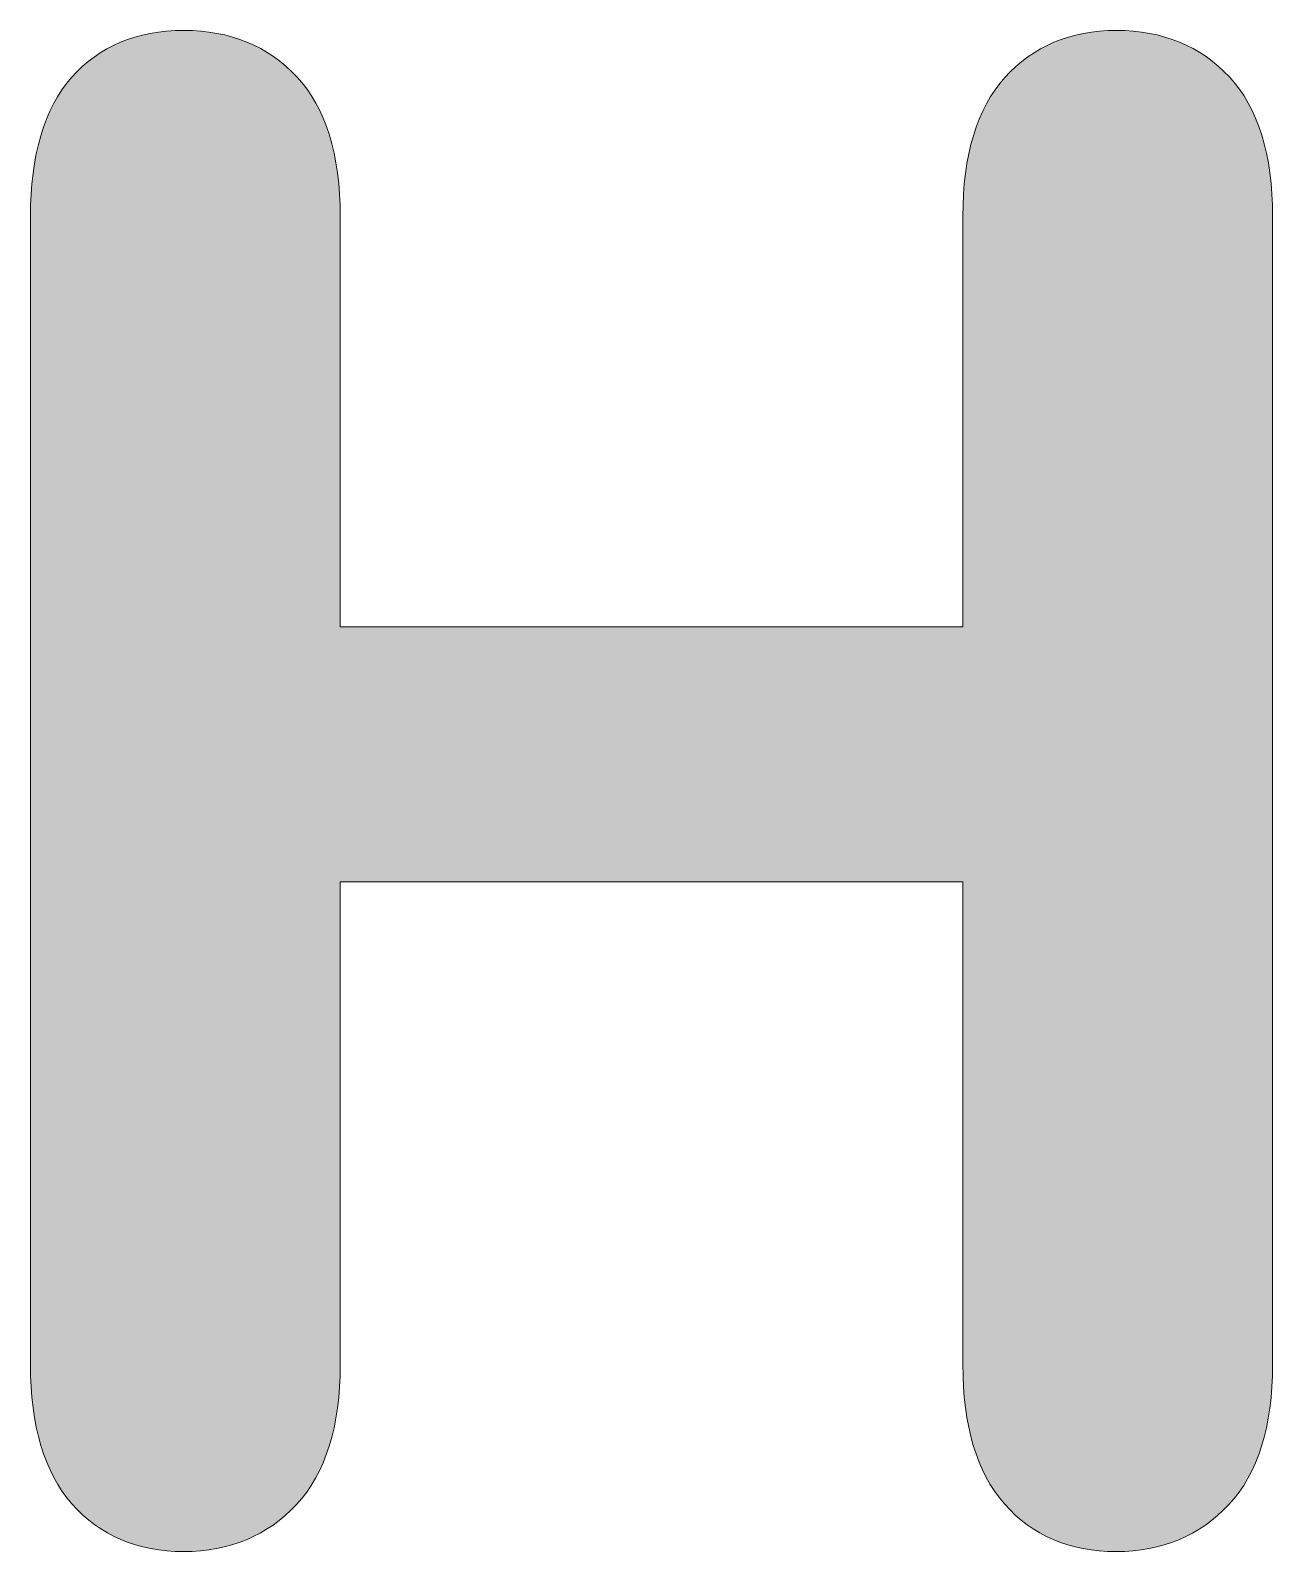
# Model space of a CAD drawing. Extents: x -728 to 2523, y -2539 to -44.
# Drawn here: x 2159.1 to 2500.9, y -1499.4 to -1080.6 of the extents above; entities that cross this region are included whole.
import ezdxf

# ---------------------------------------------------------------- set-up
doc = ezdxf.new("R2010")
doc.units = 0
doc.header["$MEASUREMENT"] = 0
doc.layers.add('Layer 1', color=7, linetype='Continuous', lineweight=0)

msp = doc.modelspace()

# ---------------------------------------------------------------- hatches: boundary and pattern name
at = {"layer": 'Layer 1', "true_color": 0x005978, "transparency": 33554687}
h = msp.add_hatch(color=146, dxfattribs=at)
h.dxf.hatch_style = 2
edge = h.paths.add_edge_path()
edge.add_spline(control_points=[(2489.04, -1093.44), (2481.12, -1084.94), (2470.64, -1080.63), (2457.9, -1080.63), (2445.33, -1080.63), (2435.02, -1084.99), (2427.27, -1093.6), (2419.58, -1102.15), (2415.69, -1115.02), (2415.69, -1131.87), (2415.69, -1131.87), (2415.69, -1244.77), (2415.69, -1244.77), (2415.69, -1244.77), (2244.33, -1244.77), (2244.33, -1244.77), (2244.33, -1244.77), (2244.33, -1131.87), (2244.33, -1131.87), (2244.33, -1114.83), (2240.31, -1101.9), (2232.43, -1093.44), (2224.5, -1084.94), (2214.02, -1080.63), (2201.29, -1080.63), (2188.33, -1080.63), (2177.94, -1085), (2170.38, -1093.62), (2162.88, -1102.16), (2159.06, -1115.03), (2159.06, -1131.87), (2159.06, -1131.87), (2159.06, -1447.85), (2159.06, -1447.85), (2159.06, -1464.69), (2162.92, -1477.61), (2170.5, -1486.24), (2178.17, -1494.95), (2188.52, -1499.37), (2201.29, -1499.37), (2213.85, -1499.37), (2224.27, -1495.01), (2232.29, -1486.42), (2240.27, -1477.87), (2244.33, -1464.89), (2244.33, -1447.85), (2244.33, -1447.85), (2244.33, -1314.98), (2244.33, -1314.98), (2244.33, -1314.98), (2415.69, -1314.98), (2415.69, -1314.98), (2415.69, -1314.98), (2415.69, -1447.85), (2415.69, -1447.85), (2415.69, -1464.69), (2419.54, -1477.61), (2427.12, -1486.24), (2434.77, -1494.95), (2445.14, -1499.37), (2457.9, -1499.37), (2470.46, -1499.37), (2480.89, -1495.01), (2488.91, -1486.42), (2496.89, -1477.87), (2500.94, -1464.89), (2500.94, -1447.85), (2500.94, -1447.85), (2500.94, -1131.87), (2500.94, -1131.87), (2500.94, -1114.83), (2496.94, -1101.9), (2489.04, -1093.44)], knot_values=[0, 0, 0, 0, 1, 1, 1, 2, 2, 2, 3, 3, 3, 4, 4, 4, 5, 5, 5, 6, 6, 6, 7, 7, 7, 8, 8, 8, 9, 9, 9, 10, 10, 10, 11, 11, 11, 12, 12, 12, 13, 13, 13, 14, 14, 14, 15, 15, 15, 16, 16, 16, 17, 17, 17, 18, 18, 18, 19, 19, 19, 20, 20, 20, 21, 21, 21, 22, 22, 22, 23, 23, 23, 24, 24, 24, 24], degree=3, periodic=0)

# ---------------------------------------------------------------- linework, layer by layer
at = {"layer": 'Layer 1'}
msp.add_open_spline([(2489.04, -1093.44), (2481.12, -1084.94), (2470.64, -1080.63), (2457.9, -1080.63), (2445.33, -1080.63), (2435.02, -1084.99), (2427.27, -1093.6), (2419.58, -1102.15), (2415.69, -1115.02), (2415.69, -1131.87), (2415.69, -1131.87), (2415.69, -1244.77), (2415.69, -1244.77), (2415.69, -1244.77), (2244.33, -1244.77), (2244.33, -1244.77), (2244.33, -1244.77), (2244.33, -1131.87), (2244.33, -1131.87), (2244.33, -1114.83), (2240.31, -1101.9), (2232.43, -1093.44), (2224.5, -1084.94), (2214.02, -1080.63), (2201.29, -1080.63), (2188.33, -1080.63), (2177.94, -1085), (2170.38, -1093.62), (2162.88, -1102.16), (2159.06, -1115.03), (2159.06, -1131.87), (2159.06, -1131.87), (2159.06, -1447.85), (2159.06, -1447.85), (2159.06, -1464.69), (2162.92, -1477.61), (2170.5, -1486.24), (2178.17, -1494.95), (2188.52, -1499.37), (2201.29, -1499.37), (2213.85, -1499.37), (2224.27, -1495.01), (2232.29, -1486.42), (2240.27, -1477.87), (2244.33, -1464.89), (2244.33, -1447.85), (2244.33, -1447.85), (2244.33, -1314.98), (2244.33, -1314.98), (2244.33, -1314.98), (2415.69, -1314.98), (2415.69, -1314.98), (2415.69, -1314.98), (2415.69, -1447.85), (2415.69, -1447.85), (2415.69, -1464.69), (2419.54, -1477.61), (2427.12, -1486.24), (2434.77, -1494.95), (2445.14, -1499.37), (2457.9, -1499.37), (2470.46, -1499.37), (2480.89, -1495.01), (2488.91, -1486.42), (2496.89, -1477.87), (2500.94, -1464.89), (2500.94, -1447.85), (2500.94, -1447.85), (2500.94, -1131.87), (2500.94, -1131.87), (2500.94, -1114.83), (2496.94, -1101.9), (2489.04, -1093.44)], degree=3, knots=[0, 0, 0, 0, 1, 1, 1, 2, 2, 2, 3, 3, 3, 4, 4, 4, 5, 5, 5, 6, 6, 6, 7, 7, 7, 8, 8, 8, 9, 9, 9, 10, 10, 10, 11, 11, 11, 12, 12, 12, 13, 13, 13, 14, 14, 14, 15, 15, 15, 16, 16, 16, 17, 17, 17, 18, 18, 18, 19, 19, 19, 20, 20, 20, 21, 21, 21, 22, 22, 22, 23, 23, 23, 24, 24, 24, 24], dxfattribs=at)

doc.saveas('drawing.dxf')
